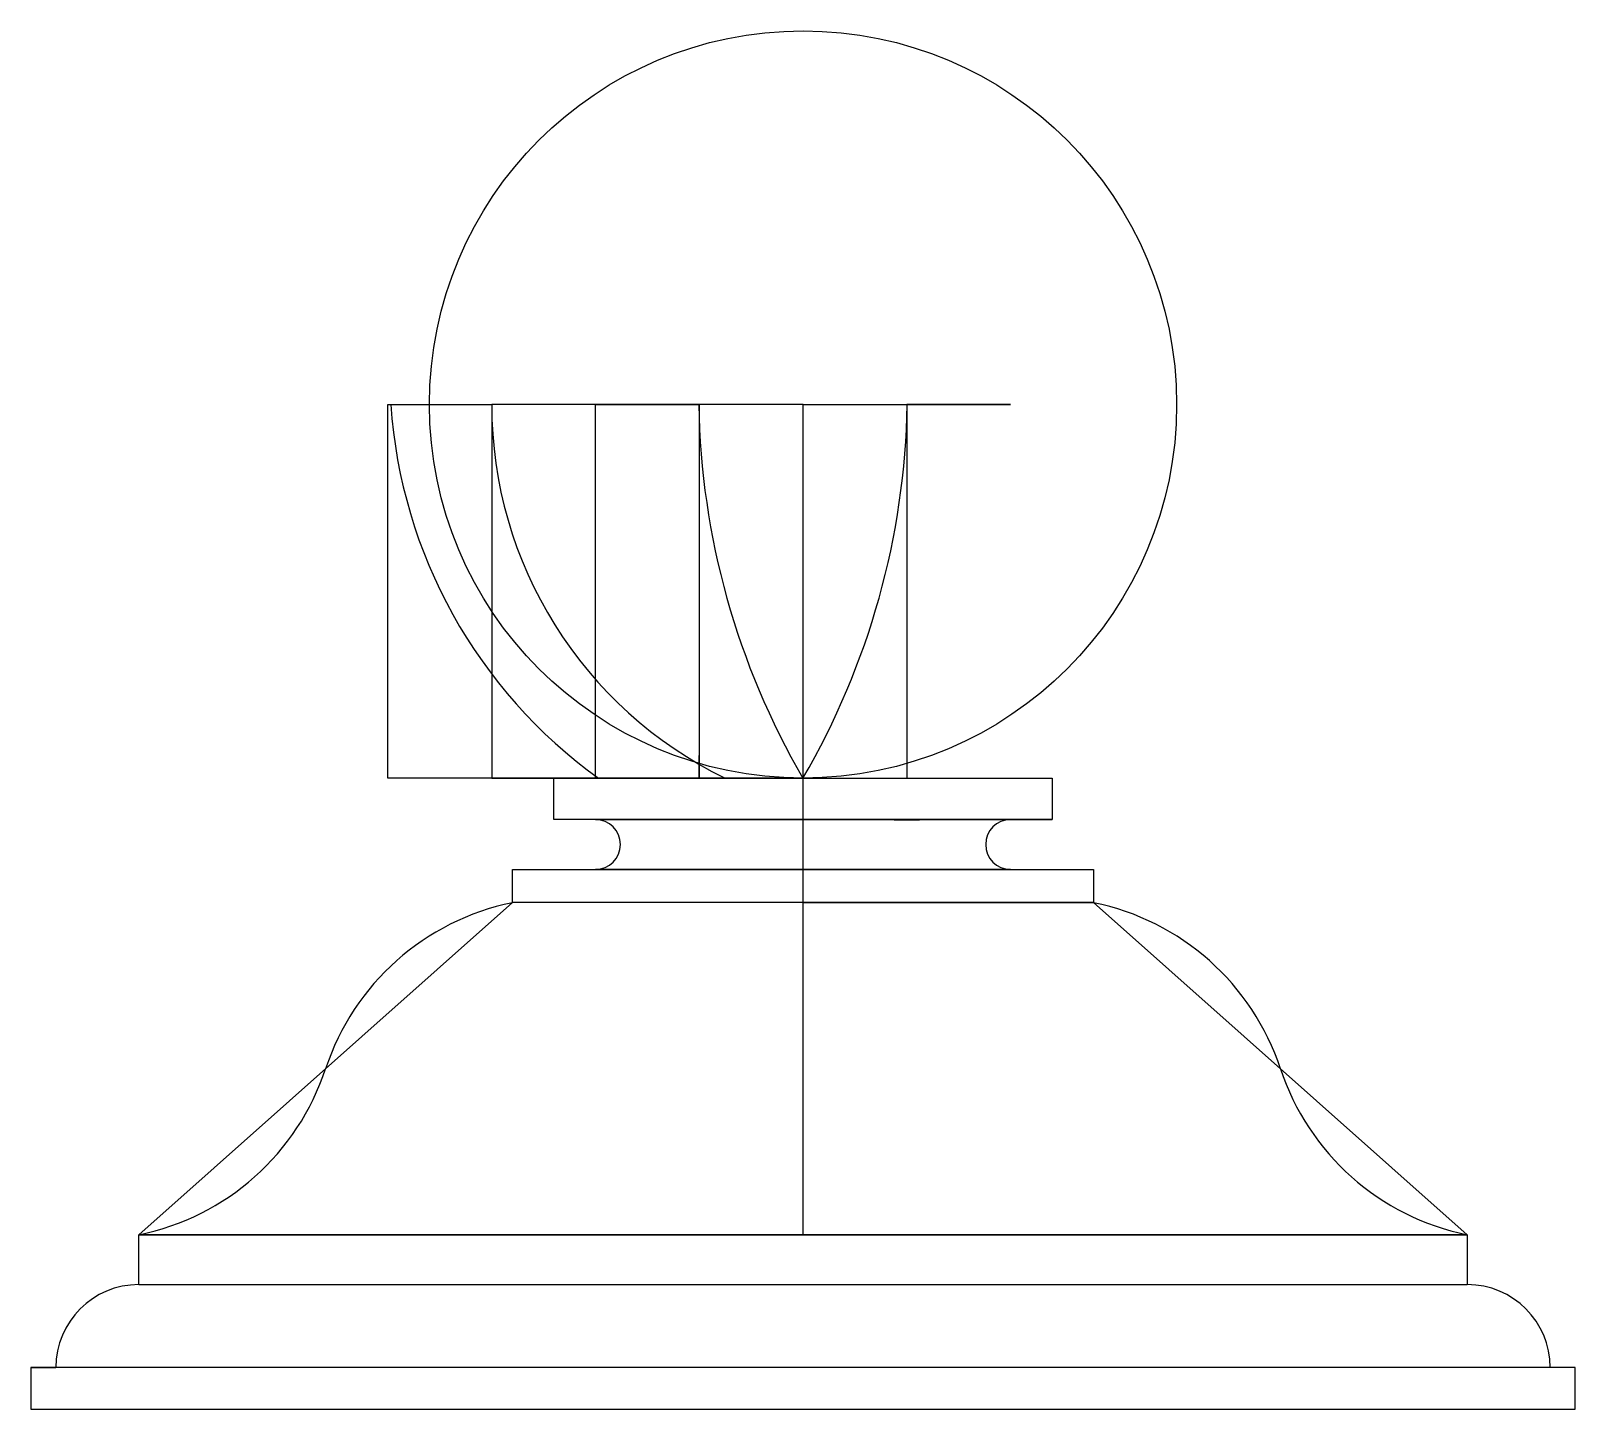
# Model space of a CAD drawing. Header units: millimetres. Extents: x 34752 to 34938, y 15002 to 15168.
import ezdxf

# ---------------------------------------------------------------- set-up
doc = ezdxf.new("R2010")
doc.units = ezdxf.units.MM

msp = doc.modelspace()

# ---------------------------------------------------------------- linework, layer by layer
for p, q in [((34794.79, 15077.86), (34794.79, 15122.86)), ((34794.79, 15122.86), (34807.29, 15122.86)), ((34819.79, 15122.86), (34807.29, 15122.86)), ((34807.29, 15122.86), (34807.29, 15077.86)), ((34819.79, 15077.86), (34819.79, 15122.86)), ((34819.79, 15122.86), (34832.29, 15122.86)), ((34832.29, 15122.86), (34819.79, 15122.86)), ((34844.79, 15122.86), (34832.29, 15122.86)), ((34832.29, 15122.86), (34832.29, 15077.86)), ((34844.79, 15077.86), (34844.79, 15122.86)), ((34844.79, 15122.86), (34857.29, 15122.86)), ((34844.79, 15122.86), (34857.29, 15122.86)), ((34857.29, 15122.86), (34857.29, 15080.59)), ((34857.29, 15122.86), (34857.29, 15077.86)), ((34869.79, 15122.86), (34857.29, 15122.86)), ((34857.29, 15122.86), (34869.79, 15122.86)), ((34832.29, 15077.86), (34832.29, 15080.59)), ((34857.29, 15080.59), (34857.29, 15077.86)), ((34807.29, 15077.86), (34794.79, 15077.86)), ((34807.29, 15077.86), (34819.79, 15077.86)), ((34819.79, 15077.86), (34807.29, 15077.86)), ((34814.79, 15072.86), (34814.79, 15077.86)), ((34814.79, 15077.86), (34874.79, 15077.86)), ((34832.29, 15077.86), (34819.79, 15077.86)), ((34844.79, 15077.86), (34832.29, 15077.86)), ((34844.79, 15062.86), (34844.79, 15078.59)), ((34874.79, 15077.86), (34874.79, 15072.86)), ((34874.79, 15072.86), (34814.79, 15072.86)), ((34819.79, 15072.86), (34869.79, 15072.86)), ((34844.79, 15072.86), (34874.79, 15072.86)), ((34809.79, 15062.86), (34809.79, 15066.86)), ((34809.79, 15066.86), (34879.79, 15066.86)), ((34869.79, 15066.86), (34819.79, 15066.86)), ((34844.79, 15066.86), (34869.79, 15066.86)), ((34879.79, 15066.86), (34879.79, 15062.86)), ((34764.79, 15022.86), (34809.79, 15062.86)), ((34879.79, 15062.86), (34809.79, 15062.86)), ((34844.79, 15022.86), (34844.79, 15062.86)), ((34844.79, 15062.86), (34879.79, 15062.86)), ((34879.79, 15062.86), (34924.79, 15022.86)), ((34764.79, 15016.86), (34764.79, 15022.86)), ((34764.79, 15022.86), (34924.79, 15022.86)), ((34924.79, 15022.86), (34764.79, 15022.86)), ((34924.79, 15022.86), (34924.79, 15016.86)), ((34764.79, 15016.86), (34924.79, 15016.86)), ((34937.79, 15006.86), (34751.79, 15006.86)), ((34751.79, 15006.86), (34751.79, 15001.86)), ((34751.79, 15006.86), (34754.79, 15006.86)), ((34937.79, 15001.86), (34937.79, 15006.86)), ((34751.79, 15001.86), (34937.79, 15001.86))]:
    msp.add_line(p, q)
msp.add_circle((34844.79, 15122.86), 45)
for centre, radius, start, end in [((34855.4, 15126.89), 60.39, 183.8266, 234.2826), ((34857.29, 15122.82), 50, 179.9517, 244.0474), ((34924.73, 15124.43), 92.52, 181.0005, 210.223), ((34764.8, 15124.45), 92.56, 329.7838, 358.9927), ((34819.79, 15069.86), 3, 270, 90), ((34857.29, 15122.82), 50, 267.6462, 272.3538), ((34869.79, 15069.86), 3, 90, 270), ((34815.78, 15033.46), 30, 101.5188, 161.7483), ((34873.8, 15033.46), 30, 18.2517, 78.4812), ((34758.8, 15052.26), 30, 281.5188, 341.7483), ((34930.78, 15052.26), 30, 198.2517, 258.4812), ((34764.79, 15006.86), 10, 90, 180), ((34924.79, 15006.86), 10, 0, 90)]:
    msp.add_arc(centre, radius, start, end)

doc.saveas('drawing.dxf')
